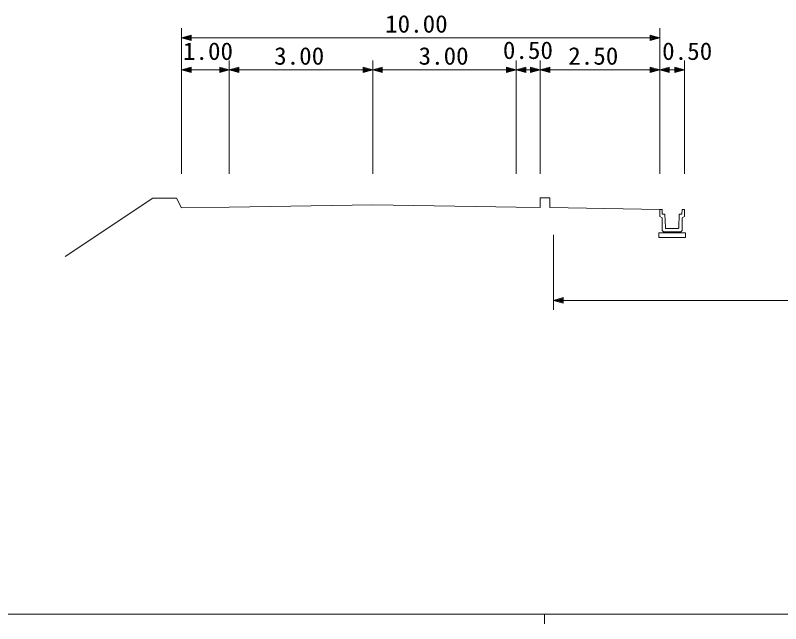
# Model space of a CAD drawing. Units: millimetres, scale not verified, with parts at other scales. Extents: x 40000 to 680000, y 20000 to 380000.
# Drawn here: x 112670 to 192692, y 204000 to 267589 of the extents above; entities that cross this region are included whole.
import ezdxf
from ezdxf.enums import TextEntityAlignment as Align

# ---------------------------------------------------------------- set-up
doc = ezdxf.new("R2010")
doc.units = ezdxf.units.MM
doc.header["$LTSCALE"] = 1000
for name, color, linetype, lineweight in [('M-BGD', 7, 'Continuous', 13), ('M-STR-HTXT', 7, 'Continuous', 13), ('M-TTL-BAND', 7, 'Continuous', 13)]:
    doc.layers.add(name, color=color, linetype=linetype, lineweight=lineweight)
doc.styles.add('ＭＳ ゴシック', font='')
doc.styles.get('ＭＳ ゴシック').set_extended_font_data('MS Gothic')

msp = doc.modelspace()

# ---------------------------------------------------------------- linework, layer by layer
at = {"layer": 'M-BGD'}
for p, q in [((127039, 248468), (117885, 242366)), ((129539, 248468), (127039, 248468)), ((130039, 247468), (129539, 248468)), ((168539, 248506), (167539, 248506)), ((167539, 248506), (167539, 247506)), ((168539, 247506), (168539, 248506)), ((135039, 247543), (130039, 247468)), ((150039, 247768), (135039, 247543)), ((165039, 247543), (150039, 247768)), ((167539, 247506), (165039, 247543)), ((180039, 247276), (168539, 247506)), ((180039, 247276), (180289, 247276)), ((180039, 246576), (180039, 247276)), ((180289, 247276), (180314, 246801)), ((182364, 246801), (182389, 247276)), ((182389, 247276), (182639, 247276)), ((182639, 247276), (182639, 246576)), ((180039, 246576), (180289, 246431)), ((180314, 246801), (180589, 246801)), ((180589, 246801), (180635, 245401)), ((182042, 245401), (182089, 246801)), ((182089, 246801), (182364, 246801)), ((182639, 246576), (182389, 246431)), ((180289, 245101), (180289, 246431)), ((182389, 245101), (182389, 246431)), ((180289, 245101), (180439, 244951)), ((180439, 244951), (182239, 244951)), ((180439, 244951), (180439, 244851)), ((180739, 245301), (181939, 245301)), ((182239, 244951), (182389, 245101)), ((182239, 244851), (182239, 244951)), ((180439, 244851), (179939, 244851)), ((179939, 244851), (179939, 244351)), ((182739, 244351), (179939, 244351)), ((180439, 244851), (182239, 244851)), ((182739, 244851), (182239, 244851)), ((182739, 244351), (182739, 244851))]:
    msp.add_line(p, q, dxfattribs=at)
for centre, start, end in [((180735, 245401), 180, 271.90915), ((181942, 245401), 268.09085, 0)]:
    msp.add_arc(centre, 100, start, end, dxfattribs=at)
at = {"layer": 'M-STR-HTXT'}
for p, q in [((130039, 251014), (130039, 266229)), ((180039, 266229), (180039, 251014)), ((130039, 265229), (131039, 265509)), ((130039, 265229), (180039, 265229)), ((131039, 264949), (130039, 265229)), ((130319, 265229), (130999, 265429)), ((130999, 265029), (130319, 265229)), ((130479, 265229), (130959, 265349)), ((130959, 265109), (130479, 265229)), ((130719, 265229), (130919, 265269)), ((130919, 265189), (130719, 265229)), ((130919, 265269), (130919, 265189)), ((130959, 265349), (130959, 265109)), ((130999, 265429), (130999, 265029)), ((131039, 265509), (131039, 264949)), ((179039, 264949), (179039, 265509)), ((179039, 265509), (180039, 265229)), ((180039, 265229), (179039, 264949)), ((179079, 265029), (179079, 265429)), ((179079, 265429), (179759, 265229)), ((179759, 265229), (179079, 265029)), ((179119, 265109), (179119, 265349)), ((179119, 265349), (179599, 265229)), ((179599, 265229), (179119, 265109)), ((179159, 265189), (179159, 265269)), ((179159, 265269), (179359, 265229)), ((179359, 265229), (179159, 265189)), ((135039, 262878), (135039, 251014)), ((150039, 262878), (150039, 251014)), ((165039, 262878), (165039, 251014)), ((167539, 262878), (167539, 251014)), ((182639, 262878), (182639, 251014)), ((130039, 261878), (131039, 262158)), ((130039, 261878), (135039, 261878)), ((131039, 261598), (130039, 261878)), ((130319, 261878), (130999, 262078)), ((130999, 261678), (130319, 261878)), ((130479, 261878), (130959, 261998)), ((130959, 261758), (130479, 261878)), ((130719, 261878), (130919, 261918)), ((130919, 261838), (130719, 261878)), ((130919, 261918), (130919, 261838)), ((130959, 261998), (130959, 261758)), ((130999, 262078), (130999, 261678)), ((131039, 262158), (131039, 261598)), ((134039, 261598), (134039, 262158)), ((134039, 262158), (135039, 261878)), ((135039, 261878), (134039, 261598)), ((134079, 261678), (134079, 262078)), ((134079, 262078), (134759, 261878)), ((134759, 261878), (134079, 261678)), ((134119, 261758), (134119, 261998)), ((134119, 261998), (134599, 261878)), ((134599, 261878), (134119, 261758)), ((134159, 261838), (134159, 261918)), ((134159, 261918), (134359, 261878)), ((134359, 261878), (134159, 261838)), ((135039, 261878), (136039, 262158)), ((135039, 261878), (150039, 261878)), ((136039, 261598), (135039, 261878)), ((135319, 261878), (135999, 262078)), ((135999, 261678), (135319, 261878)), ((135479, 261878), (135959, 261998)), ((135959, 261758), (135479, 261878)), ((135719, 261878), (135919, 261918)), ((135919, 261838), (135719, 261878)), ((135919, 261918), (135919, 261838)), ((135959, 261998), (135959, 261758)), ((135999, 262078), (135999, 261678)), ((136039, 262158), (136039, 261598)), ((149039, 261598), (149039, 262158)), ((149039, 262158), (150039, 261878)), ((150039, 261878), (149039, 261598)), ((149079, 261678), (149079, 262078)), ((149079, 262078), (149759, 261878)), ((149759, 261878), (149079, 261678)), ((149119, 261758), (149119, 261998)), ((149119, 261998), (149599, 261878)), ((149599, 261878), (149119, 261758)), ((149159, 261838), (149159, 261918)), ((149159, 261918), (149359, 261878)), ((149359, 261878), (149159, 261838)), ((150039, 261878), (151039, 262158)), ((150039, 261878), (165039, 261878)), ((151039, 261598), (150039, 261878)), ((150319, 261878), (150999, 262078)), ((150999, 261678), (150319, 261878)), ((150479, 261878), (150959, 261998)), ((150959, 261758), (150479, 261878)), ((150719, 261878), (150919, 261918)), ((150919, 261838), (150719, 261878)), ((150919, 261918), (150919, 261838)), ((150959, 261998), (150959, 261758)), ((150999, 262078), (150999, 261678)), ((151039, 262158), (151039, 261598)), ((164039, 261598), (164039, 262158)), ((164039, 262158), (165039, 261878)), ((165039, 261878), (164039, 261598)), ((164079, 261678), (164079, 262078)), ((164079, 262078), (164759, 261878)), ((164759, 261878), (164079, 261678)), ((164119, 261758), (164119, 261998)), ((164119, 261998), (164599, 261878)), ((164599, 261878), (164119, 261758)), ((164159, 261838), (164159, 261918)), ((164159, 261918), (164359, 261878)), ((164359, 261878), (164159, 261838)), ((165039, 261878), (166039, 262158)), ((165039, 261878), (167539, 261878)), ((166039, 261598), (165039, 261878)), ((165319, 261878), (165999, 262078)), ((165999, 261678), (165319, 261878)), ((165479, 261878), (165959, 261998)), ((165959, 261758), (165479, 261878)), ((165719, 261878), (165919, 261918)), ((165919, 261838), (165719, 261878)), ((165919, 261918), (165919, 261838)), ((165959, 261998), (165959, 261758)), ((165999, 262078), (165999, 261678)), ((166039, 262158), (166039, 261598)), ((166539, 261598), (166539, 262158)), ((166539, 262158), (167539, 261878)), ((167539, 261878), (166539, 261598)), ((166579, 261678), (166579, 262078)), ((166579, 262078), (167259, 261878)), ((167259, 261878), (166579, 261678)), ((166619, 261758), (166619, 261998)), ((166619, 261998), (167099, 261878)), ((167099, 261878), (166619, 261758)), ((166659, 261838), (166659, 261918)), ((166659, 261918), (166859, 261878)), ((166859, 261878), (166659, 261838)), ((167539, 261878), (168539, 262158)), ((167539, 261878), (180039, 261878)), ((168539, 261598), (167539, 261878)), ((167819, 261878), (168499, 262078)), ((168499, 261678), (167819, 261878)), ((167979, 261878), (168459, 261998)), ((168459, 261758), (167979, 261878)), ((168219, 261878), (168419, 261918)), ((168419, 261838), (168219, 261878)), ((168419, 261918), (168419, 261838)), ((168459, 261998), (168459, 261758)), ((168499, 262078), (168499, 261678)), ((168539, 262158), (168539, 261598)), ((179039, 261598), (179039, 262158)), ((179039, 262158), (180039, 261878)), ((180039, 261878), (179039, 261598)), ((179079, 261678), (179079, 262078)), ((179079, 262078), (179759, 261878)), ((179759, 261878), (179079, 261678)), ((179119, 261758), (179119, 261998)), ((179119, 261998), (179599, 261878)), ((179599, 261878), (179119, 261758)), ((179159, 261838), (179159, 261918)), ((179159, 261918), (179359, 261878)), ((179359, 261878), (179159, 261838)), ((180039, 261878), (181039, 262158)), ((180039, 261878), (182639, 261878)), ((181039, 261598), (180039, 261878)), ((180319, 261878), (180999, 262078)), ((180999, 261678), (180319, 261878)), ((180479, 261878), (180959, 261998)), ((180959, 261758), (180479, 261878)), ((180719, 261878), (180919, 261918)), ((180919, 261838), (180719, 261878)), ((180919, 261918), (180919, 261838)), ((180959, 261998), (180959, 261758)), ((180999, 262078), (180999, 261678)), ((181039, 262158), (181039, 261598)), ((181639, 261598), (181639, 262158)), ((181639, 262158), (182639, 261878)), ((182639, 261878), (181639, 261598)), ((181679, 261678), (181679, 262078)), ((181679, 262078), (182359, 261878)), ((182359, 261878), (181679, 261678)), ((181719, 261758), (181719, 261998)), ((181719, 261998), (182199, 261878)), ((182199, 261878), (181719, 261758)), ((181759, 261838), (181759, 261918)), ((181759, 261918), (181959, 261878)), ((181959, 261878), (181759, 261838)), ((168953, 244649), (168953, 236798)), ((168953, 237798), (169953, 238078)), ((169953, 237518), (168953, 237798)), ((168953, 237798), (332682, 237798)), ((169233, 237798), (169913, 237998)), ((169913, 237598), (169233, 237798)), ((169393, 237798), (169873, 237918)), ((169873, 237678), (169393, 237798)), ((169633, 237798), (169833, 237838)), ((169833, 237758), (169633, 237798)), ((169833, 237838), (169833, 237758)), ((169873, 237918), (169873, 237678)), ((169913, 237998), (169913, 237598)), ((169953, 238078), (169953, 237518))]:
    msp.add_line(p, q, dxfattribs=at)
at = {"layer": 'M-TTL-BAND'}
for p, q in [((40000, 205000), (579000, 205000)), ((168000, 205000), (168000, 204000))]:
    msp.add_line(p, q, dxfattribs=at)

# ---------------------------------------------------------------- texts
at = {"layer": 'M-STR-HTXT', "style": 'ＭＳ ゴシック', "width": 1.05}
for s, p in [('10.00', (151330, 265229)), ('1.00', (130197, 262378)), ('3.00', (139730, 261878)), ('3.00', (154830, 261878)), ('0.50', (163647, 262478)), ('2.50', (170480, 261878)), ('0.50', (180297, 262378))]:
    msp.add_text(s, height=1833, dxfattribs=at).set_placement(p, align=Align.BOTTOM_LEFT)

doc.saveas('drawing.dxf')
